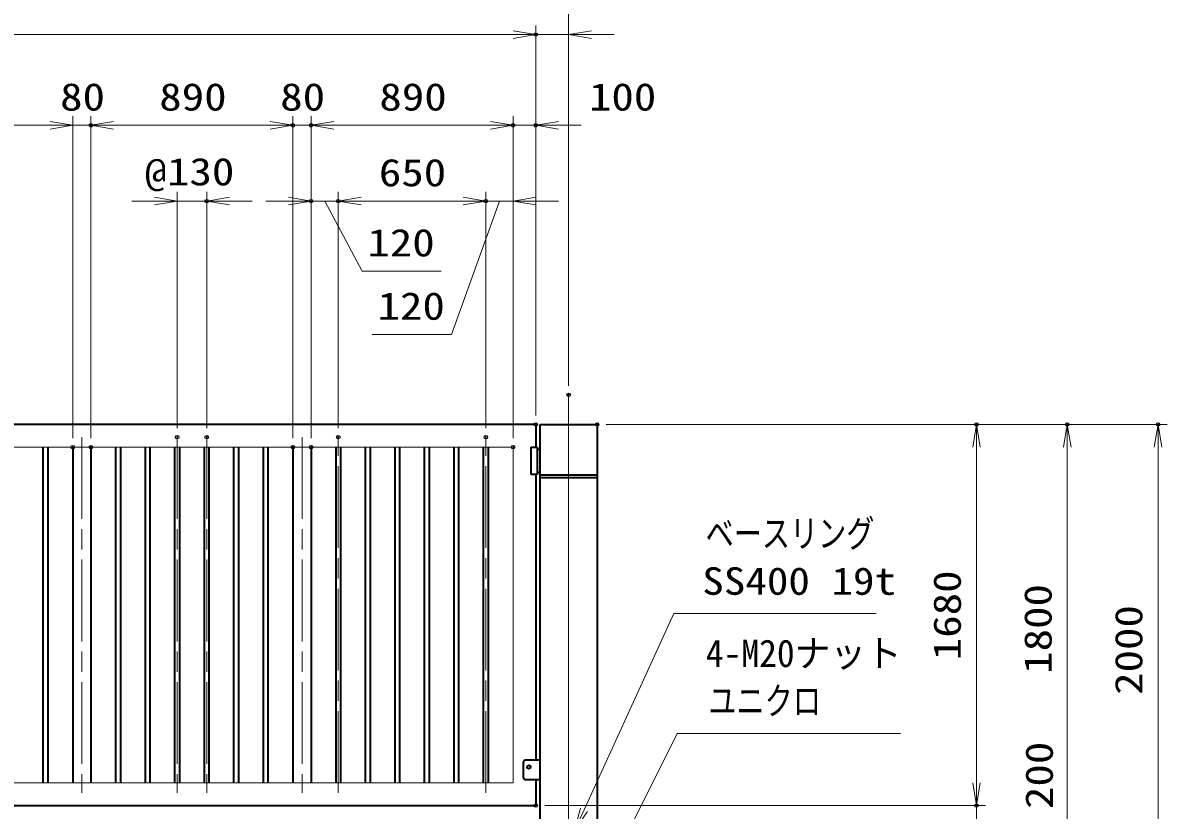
# Model space of a CAD drawing. Units: millimetres at full size. Extents: x -11880 to 11880, y -8400 to 8400.
# Drawn here: x 1478 to 6520, y -797 to 2673 of the extents above; entities that cross this region are included whole.
import ezdxf
from ezdxf.enums import TextEntityAlignment as Align

# ---------------------------------------------------------------- set-up
doc = ezdxf.new("R2010")
doc.units = ezdxf.units.MM
doc.header["$LTSCALE"] = 30
doc.header["$PDMODE"] = 32
doc.header["$PDSIZE"] = 15
doc.linetypes.add('USER1', pattern=[18, 12, -1.5, 3, -1.5])
for name, color, linetype, lineweight in [('0-1_軸線', 200, 'USER1', 15), ('0-2_外形線', 7, 'Continuous', 35), ('0-3_細線', 2, 'Continuous', 35), ('0-4_寸法線', 4, 'Continuous', 18), ('0-5_0', 7, 'Continuous', 18)]:
    doc.layers.add(name, color=color, linetype=linetype, lineweight=lineweight)
doc.layers.add('0-6_Defpoints', color=7, linetype='Continuous')
doc.styles.add('ＭＳ ゴシック', font='')
doc.styles.get('ＭＳ ゴシック').set_extended_font_data('MS Gothic')

# ---------------------------------------------------------------- blocks, each defined once
blk = doc.blocks.new('_Open')
at = {"layer": '0-5_0', "color": 4}
blk.add_line((-30, 5), (0, 0), dxfattribs=at)
blk.add_lwpolyline([(-30, -5), (0, 0), (-30, 0)], dxfattribs=at)
blk = doc.blocks.new('S39')
at = {"layer": '0-4_寸法線'}
for points in [[(5386914.8, 86257212.7), (5357399.6, 86257212.7), (5349660, 86241754.2), (5348316.9, 86239071.6)], [(5349212.9, 86241978.1), (5348316.9, 86239071.6), (5350107.1, 86241530.4)]]:
    blk.add_lwpolyline(points, dxfattribs=at)
at = {"layer": '0-4_寸法線', "color": 254, "style": 'ＭＳ ゴシック'}
for s, width, p in [('4-M20ナット', 0.95, (5361167.6, 86264913.2)), ('ユニクロ', 0.75, (5361503.2, 86258613.2))]:
    blk.add_text(s, height=3637, dxfattribs=dict(at, width=width)).set_placement(p, align=Align.BOTTOM_LEFT)
blk = doc.blocks.new('S40')
at = {"layer": '0-4_寸法線'}
for points in [[(5383691, 86273059.8), (5356940.6, 86273059.8), (5345074, 86247111), (5343826.3, 86244382.8)], [(5344619.3, 86247319), (5343826.3, 86244382.8), (5345528.7, 86246903.1)]]:
    blk.add_lwpolyline(points, dxfattribs=at)
at = {"layer": '0-4_寸法線', "color": 254, "style": 'ＭＳ ゴシック'}
for s, width, p in [('ベースリング', 0.75, (5361140.6, 86280760.4)), ('SS400 19t', 1.15, (5360708.6, 86274460.4))]:
    blk.add_text(s, height=3637, dxfattribs=dict(at, width=width)).set_placement(p, align=Align.BOTTOM_LEFT)
blk = doc.blocks.new('S43')
at = {"layer": '0-4_寸法線'}
for points in [[(5281007.6, 86223112.4), (5242132.4, 86223112.4), (5221517.1, 86268785.8), (5220282.9, 86271520.2)], [(5221972.8, 86268991.5), (5220282.9, 86271520.2), (5221061.4, 86268580.1)]]:
    blk.add_lwpolyline(points, dxfattribs=at)
at = {"layer": '0-4_寸法線', "color": 254, "style": 'ＭＳ ゴシック', "width": 0.75}
blk.add_text('打掛金具（道路側）', height=3637, dxfattribs=at).set_placement((5246332.4, 86230964.1), align=Align.BOTTOM_LEFT)
at = {"layer": '0-4_寸法線', "color": 254, "style": 'ＭＳ ゴシック'}
blk.add_text('SUS304（＃400）', height=3637, dxfattribs=at).set_placement((5245900.4, 86224512.9), align=Align.BOTTOM_LEFT)
blk = doc.blocks.new('A$C38341AB5')
at = {"layer": '0-1_軸線'}
blk.add_line((0, 57909), (0, -28089), dxfattribs=at)
at = {"layer": '0-2_外形線'}
for p, q in [((-3750, 54000), (3750, 54000)), ((-4950, 51000), (-4170, 51000)), ((-4950, 47400), (-4950, 51000)), ((-4170, 51000), (-4170, 47400)), ((-3750, 50700), (-4170, 50700)), ((-4170, 47400), (-4950, 47400)), ((-4170, 47700), (-3750, 47700)), ((-6000, 9300), (-6000, 7350)), ((-3750, 9600), (-5700, 9600)), ((-5700, 7050), (-3750, 7050)), ((3750, 750), (-3750, 750)), ((-2097, 570), (-2097, 750)), ((2097, 570), (2097, 750))]:
    blk.add_line(p, q, dxfattribs=at)
for points in [[(-3750, 54000), (3750, 54000), (3750, 750), (-3750, 750)], [(-3750, 570), (3750, 570), (3750, 0), (-3750, 0)]]:
    blk.add_lwpolyline(points, close=True, dxfattribs=at)
for centre, start, end in [((-5700, 9300), 90, 180), ((-5700, 7350), 180, 270)]:
    blk.add_arc(centre, 300, start, end, dxfattribs=at)
at = {"layer": '0-3_細線'}
for p, q in [((3750, 47310), (-3750, 47310)), ((3750, 46950), (-3750, 46950))]:
    blk.add_line(p, q, dxfattribs=at)
blk.add_circle((-5250, 8700), 240, dxfattribs=at)

msp = doc.modelspace()

# ---------------------------------------------------------------- linework, layer by layer
at = {"layer": '0-1_軸線'}
for p, q in [((1738.04, 847.18), (1738.04, -720.82)), ((2158.04, 847.18), (2158.04, -720.82)), ((2288.04, 847.18), (2288.04, -720.82)), ((2708.04, 847.18), (2708.04, -720.82)), ((2868.04, -720.82), (2868.04, 847.18)), ((3518.04, -720.82), (3518.04, 847.18))]:
    msp.add_line(p, q, dxfattribs=at)
at = {"layer": '0-2_外形線'}
for p, q in [((3738.04, 903.18), (3738.04, 803.18)), ((1568.04, -676.82), (1568.04, 803.18)), ((1588.04, 803.18), (1588.04, -676.82)), ((1698.04, 803.18), (1698.04, -676.82)), ((1778.04, 803.18), (1778.04, -676.82)), ((1888.04, -676.82), (1888.04, 803.18)), ((1908.04, 803.18), (1908.04, -676.82)), ((2018.04, -676.82), (2018.04, 803.18)), ((2038.04, 803.18), (2038.04, -676.82)), ((2148.04, -676.82), (2148.04, 803.18)), ((2168.04, 803.18), (2168.04, -676.82)), ((2278.04, -676.82), (2278.04, 803.18)), ((2298.04, 803.18), (2298.04, -676.82)), ((2408.04, -676.82), (2408.04, 803.18)), ((2428.04, 803.18), (2428.04, -676.82)), ((2538.04, -676.82), (2538.04, 803.18)), ((2558.04, 803.18), (2558.04, -676.82)), ((2668.04, 803.18), (2668.04, -676.82)), ((2748.04, 803.18), (2748.04, -676.82)), ((2858.04, -676.82), (2858.04, 803.18)), ((2878.04, 803.18), (2878.04, -676.82)), ((2988.04, -676.82), (2988.04, 803.18)), ((3008.04, 803.18), (3008.04, -676.82)), ((3118.04, -676.82), (3118.04, 803.18)), ((3138.04, 803.18), (3138.04, -676.82)), ((3248.04, -676.82), (3248.04, 803.18)), ((3268.04, 803.18), (3268.04, -676.82)), ((3378.04, -676.82), (3378.04, 803.18)), ((3398.04, 803.18), (3398.04, -676.82)), ((3508.04, -676.82), (3508.04, 803.18)), ((3528.04, 803.18), (3528.04, -676.82)), ((3738.04, 683.18), (3738.04, -576.82)), ((3738.04, -661.82), (3738.04, -776.82)), ((-261.96, -776.82), (3738.04, -776.82))]:
    msp.add_line(p, q, dxfattribs=at)
msp.add_lwpolyline([(3738.04, 903.18), (-261.96, 903.18), (-261.96, 35.68)], dxfattribs=at)
at = {"layer": '0-4_寸法線'}
for p, q in [((3883.04, 1073.48), (3883.04, 3013.75)), ((3738.04, 943.18), (3738.04, 2661.74)), ((3738.04, 943.18), (3738.04, 2661.74)), ((3883.04, 1073.48), (3883.04, 2661.74)), ((-261.96, 2621.74), (3738.04, 2621.74)), ((3638.04, 2621.74), (3538.04, 2621.74)), ((3883.04, 2621.74), (3738.04, 2621.74)), ((3983.04, 2621.74), (4083.04, 2621.74)), ((1698.04, 2221.74), (808.04, 2221.74)), ((1598.04, 2221.74), (1498.04, 2221.74)), ((1698.04, 843.18), (1698.04, 2261.74)), ((1698.04, 843.18), (1698.04, 2261.74)), ((1698.04, 2221.74), (1778.04, 2221.74)), ((1778.04, 843.18), (1778.04, 2261.74)), ((1778.04, 843.18), (1778.04, 2261.74)), ((1778.04, 2221.74), (2668.04, 2221.74)), ((1878.04, 2221.74), (1978.04, 2221.74)), ((2568.04, 2221.74), (2468.04, 2221.74)), ((2668.04, 843.18), (2668.04, 2261.74)), ((2668.04, 843.18), (2668.04, 2261.74)), ((2668.04, 2221.74), (2748.04, 2221.74)), ((2748.04, 843.18), (2748.04, 2261.74)), ((2748.04, 843.18), (2748.04, 2261.74)), ((2748.04, 2221.74), (3638.04, 2221.74)), ((2848.04, 2221.74), (2948.04, 2221.74)), ((3538.04, 2221.74), (3438.04, 2221.74)), ((3638.04, 843.18), (3638.04, 2261.74)), ((3638.04, 843.18), (3638.04, 2261.74)), ((3638.04, 2221.74), (3738.04, 2221.74)), ((3738.04, 943.18), (3738.04, 2261.74)), ((3838.04, 2221.74), (3938.04, 2221.74)), ((2158.04, 887.18), (2158.04, 1927.93)), ((2288.04, 887.18), (2288.04, 1927.93)), ((2748.04, 843.18), (2748.04, 1927.93)), ((2868.04, 887.18), (2868.04, 1927.93)), ((2868.04, 887.18), (2868.04, 1927.93)), ((3518.04, 887.18), (3518.04, 1927.93)), ((3518.04, 887.18), (3518.04, 1927.93)), ((3638.04, 843.18), (3638.04, 1927.93)), ((2058.04, 1887.93), (1958.04, 1887.93)), ((2158.04, 1887.93), (2288.04, 1887.93)), ((2388.04, 1887.93), (2488.04, 1887.93)), ((2648.04, 1887.93), (2548.04, 1887.93)), ((2868.04, 1887.93), (2748.04, 1887.93)), ((3518.04, 1887.93), (2868.04, 1887.93)), ((2968.04, 1887.93), (3068.04, 1887.93)), ((3418.04, 1887.93), (3318.04, 1887.93)), ((3638.04, 1887.93), (3518.04, 1887.93)), ((3738.04, 1887.93), (3838.04, 1887.93)), ((4048.04, 903.18), (5720.27, 903.18)), ((4048.04, 903.18), (6120.27, 903.18)), ((4048.04, 903.18), (6520.27, 903.18)), ((5680.27, -776.82), (5680.27, 903.18)), ((6080.27, -896.82), (6080.27, 903.18)), ((6480.27, -1096.82), (6480.27, 903.18)), ((5680.27, -676.82), (5680.27, -576.82)), ((6080.27, -796.82), (6080.27, -696.82)), ((3778.04, -776.82), (5720.27, -776.82)), ((3778.04, -776.82), (5720.27, -776.82)), ((5680.27, -896.82), (5680.27, -776.82))]:
    msp.add_line(p, q, dxfattribs=at)
for points in [[(2808.04, 1887.93), (2972.83, 1578.92), (3321.63, 1578.92)], [(3578.04, 1887.93), (3366.56, 1299.54), (3017.76, 1299.54)]]:
    msp.add_lwpolyline(points, dxfattribs=at)
at = {"layer": '0-5_0'}
msp.add_line((-161.96, 803.18), (3638.04, 803.18), dxfattribs=at)
msp.add_lwpolyline([(3638.04, 803.18), (3638.04, -676.82), (-161.96, -676.82), (-161.96, -456.32)], dxfattribs=at)
at = {"layer": '0-6_Defpoints'}
for p in [(3738.04, 2621.74), (1778.04, 2221.74), (2668.04, 2221.74), (2748.04, 2221.74), (3638.04, 2221.74), (3738.04, 2221.74), (2288.04, 1887.93), (2748.04, 1887.93), (2868.04, 1887.93), (3518.04, 1887.93), (3883.04, 1033.48), (3738.04, 903.18), (4008.04, 903.18), (5680.27, 903.18), (6080.27, 903.18), (6480.27, 903.18), (1698.04, 803.18), (1778.04, 803.18), (2158.04, 847.18), (2288.04, 847.18), (2668.04, 803.18), (2748.04, 803.18), (2868.04, 847.18), (3518.04, 847.18), (3638.04, 803.18), (3738.04, -776.82), (5680.27, -776.82)]:
    msp.add_point(p, dxfattribs=at)

# ---------------------------------------------------------------- block references
at = {"layer": '0-2_外形線', "xscale": 0.03333333, "yscale": 0.03333333}
msp.add_blockref('A$C38341AB5', (3883.04, -896.82), dxfattribs=at)
at = {"layer": '0-4_寸法線'}
for name, p, xscale, yscale in [('_Open', (3738.04, 2621.74), 3.333333, 3.333333), ('_Open', (3738.04, 2621.74), 3.333333, 3.333333), ('_Open', (1698.04, 2221.74), 3.333333, 3.333333), ('_Open', (1698.04, 2221.74), 3.333333, 3.333333), ('_Open', (2668.04, 2221.74), 3.333333, 3.333333), ('_Open', (2668.04, 2221.74), 3.333333, 3.333333), ('_Open', (3638.04, 2221.74), 3.333333, 3.333333), ('_Open', (3638.04, 2221.74), 3.333333, 3.333333), ('_Open', (2158.04, 1887.93), 3.333333, 3.333333), ('_Open', (2748.04, 1887.93), 3.333333, 3.333333), ('_Open', (3518.04, 1887.93), 3.333333, 3.333333), ('_Open', (3518.04, 1887.93), 3.333333, 3.333333), ('S40', (-174218.27, -2875699.17), 0.03333333, 0.03333333), ('S43', (-174218.27, -2875699.17), 0.03333333, 0.03333333), ('S39', (-174218.27, -2875699.17), 0.03333333, 0.03333333)]:
    msp.add_blockref(name, p, dxfattribs=dict(at, xscale=xscale, yscale=yscale))
at = {"layer": '0-4_寸法線', "xscale": 3.333333, "yscale": 3.333333}
for p, rotation in [((3883.04, 2621.74), 180), ((1778.04, 2221.74), 180), ((1778.04, 2221.74), 180), ((2748.04, 2221.74), 180), ((2748.04, 2221.74), 180), ((3738.04, 2221.74), 180), ((2288.04, 1887.93), 180), ((2868.04, 1887.93), 180), ((2868.04, 1887.93), 180), ((3638.04, 1887.93), 180), ((5680.27, 903.18), 90), ((6080.27, 903.18), 90), ((6480.27, 903.18), 90), ((5680.27, -776.82), 270), ((5680.27, -776.82), 270)]:
    msp.add_blockref('_Open', p, dxfattribs=dict(at, rotation=rotation))

# ---------------------------------------------------------------- texts
at = {"layer": '0-4_寸法線', "color": 254, "style": 'ＭＳ ゴシック', "width": 1.2}
for s, p in [('80', (1642.04, 2250.42)), ('890', (2079.04, 2250.42)), ('80', (2612.04, 2250.42)), ('890', (3049.04, 2250.42)), ('100', (3972.44, 2250.42)), ('@130', (2014.24, 1920.61)), ('650', (3046.64, 1916.61)), ('120', (2996.03, 1607.61)), ('120', (3040.96, 1328.23))]:
    msp.add_text(s, height=121.2, dxfattribs=at).set_placement(p, align=Align.BOTTOM_LEFT)
for s, p in [('1680', (5647.58, -136.02)), ('1800', (6047.58, -196.02)), ('2000', (6447.58, -288.82)), ('200', (6053.08, -791.96))]:
    msp.add_text(s, height=121.2, rotation=90, dxfattribs=at).set_placement(p, align=Align.BOTTOM_LEFT)

doc.saveas('drawing.dxf')
